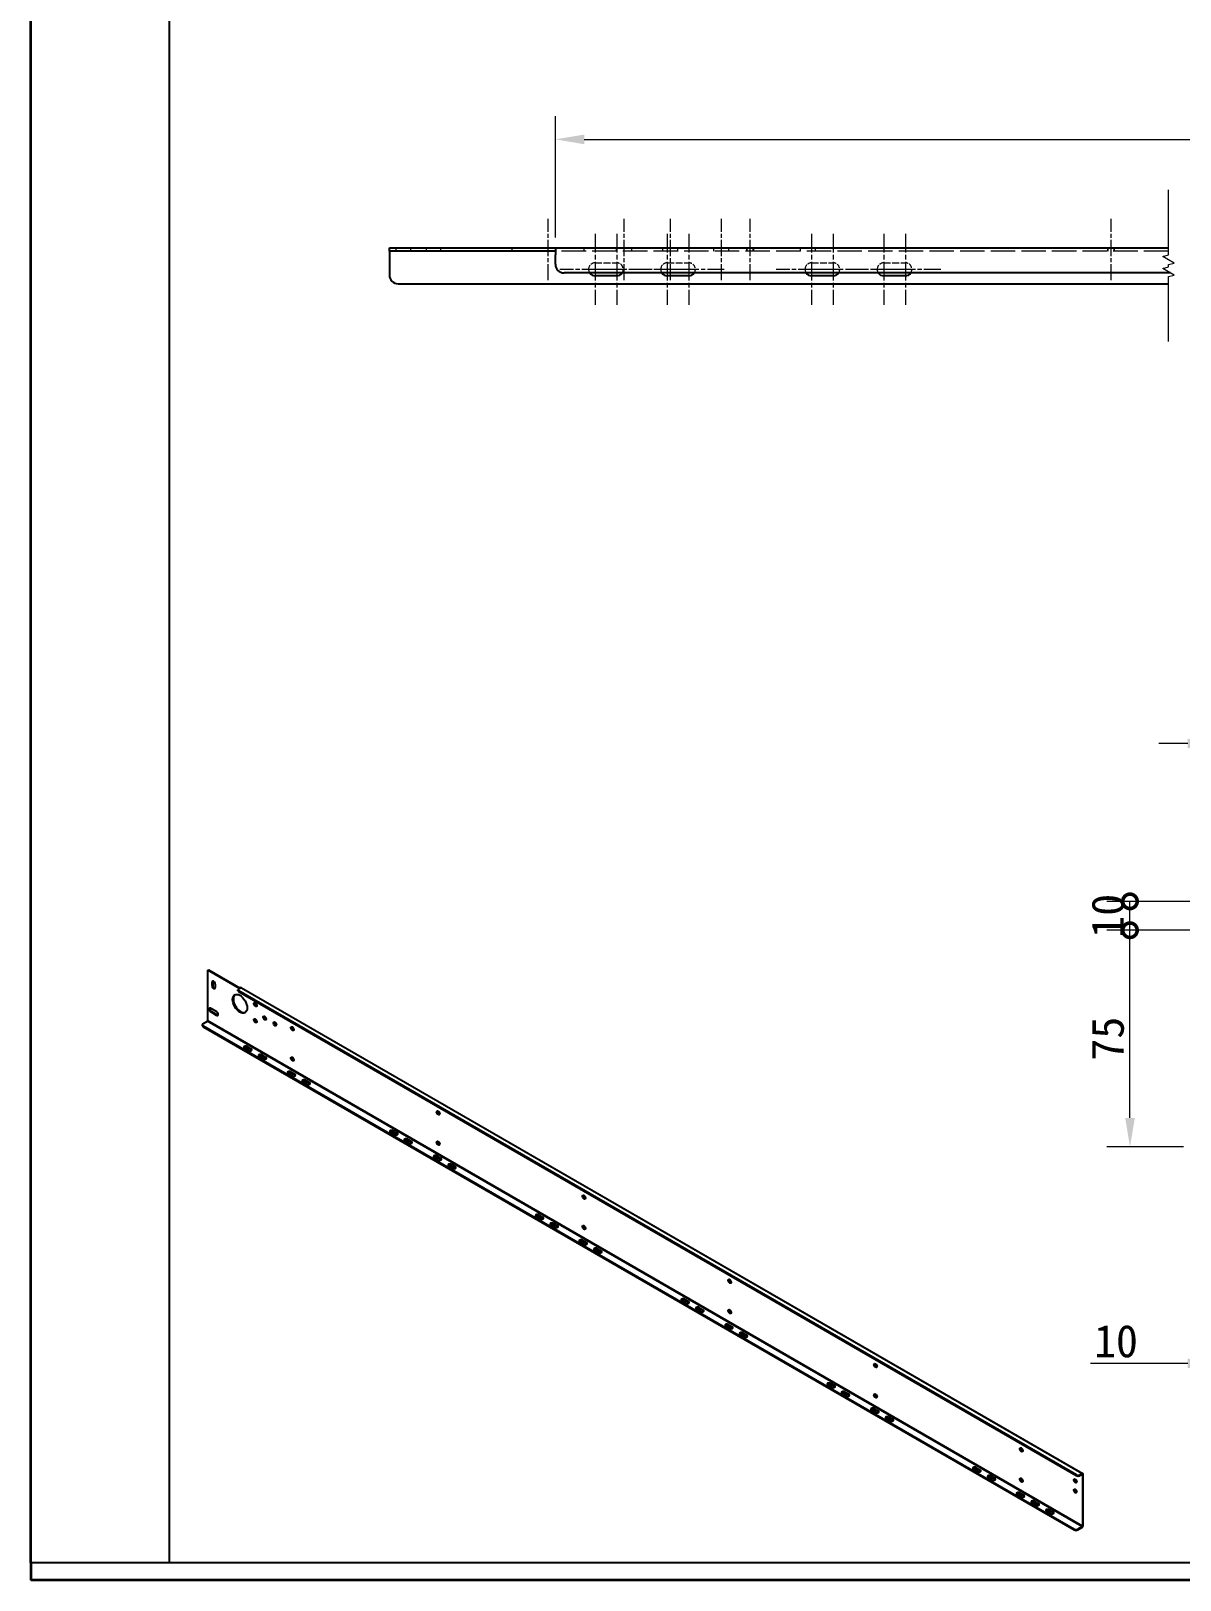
# Model space of a CAD drawing. Header units: millimetres. Extents: x 48 to 3316, y 44 to 2332.
# Drawn here: x 48 to 844, y 44 to 1117 of the extents above; entities that cross this region are included whole.
import ezdxf

# ---------------------------------------------------------------- set-up
doc = ezdxf.new("R2010")
doc.units = ezdxf.units.MM
doc.header["$LTSCALE"] = 8
doc.linetypes.add('CHAIN', pattern=[0.3543, 0.2362, -0.0295, 0.0591, -0.0295])
doc.linetypes.add('DASHED', pattern=[0.2067, 0.1654, -0.0413])
for name, color, linetype, lineweight, true_color in [('中心标记 (ISO)', 1, 'CHAIN', 18, 0xff0000), ('中心线 (ISO)', 1, 'CHAIN', 18, 0xff0000), ('尺寸 (ISO)', 7, 'Continuous', 18, 0x008000), ('折线 (ISO)', 7, 'Continuous', 18, 0x008000), ('隐藏 (ISO)', 5, 'DASHED', 18, 0x0000ff)]:
    doc.layers.add(name, color=color, linetype=linetype, lineweight=lineweight, true_color=true_color)
for name, color, linetype, lineweight in [('可见 (ISO)', 7, 'Continuous', 25), ('可见窄的 (ISO)', 7, 'Continuous', 18), ('图框 (ISO)', 7, 'Continuous', 35)]:
    doc.layers.add(name, color=color, linetype=linetype, lineweight=lineweight)
doc.styles.add('文本样式74', font='SimSun.ttf')
doc.styles.add('最新国标', font='simfang.ttf')
doc.dimstyles.new('默认 (GB)', dxfattribs={"dimscale": 8, "dimtxt": 2.8, "dimasz": 2.5, "dimexe": 2, "dimexo": 1.5, "dimgap": 0.5, "dimtad": 1, "dimtoh": 1, "dimdsep": 46, "dimtxsty": '最新国标', "dimcen": 0.09, "dimdle": 10, "dimclrd": 256, "dimclre": 256, "dimclrt": 256, "dimaunit": 1, "dimadec": 3, "dimazin": 2, "dimtfac": 0.535714, "dimtdec": 3, "dimtmove": 0, "dimatfit": 3, "dimfxl": 0, "dimtolj": 1, "dimlwd": -1, "dimlwe": -1, "dimarcsym": 0})

# ---------------------------------------------------------------- blocks, each defined once
blk = doc.blocks.new('图框 最新国标')
at = {"layer": '图框 (ISO)'}
for p, q in [((6, 7), (6, 291.5)), ((6, 7), (6, 5.5)), ((6, 7), (6, 5.5)), ((414.5, 5.5), (6, 5.5))]:
    blk.add_line(p, q, dxfattribs=at)
at = {"layer": '图框 (ISO)', "color": 7, "linetype": 'Continuous', "lineweight": 25}
for p, q in [((18, 7), (18, 290)), ((413, 7), (6, 7)), ((413, 7), (18, 7))]:
    blk.add_line(p, q, dxfattribs=at)
at = {"layer": '图框 (ISO)', "style": '文本样式74'}
blk.add_attdef('零件代号_001', (42.82, 287.25), '', height=2.5, rotation=180, dxfattribs=at)
blk = doc.blocks.new('*D21')
at = {"layer": 'Defpoints', "color": 0, "transparency": 16777216}
for p in [(3199, 1041.7), (411.4, 961.7), (3199, 961.7)]:
    blk.add_point(p, dxfattribs=at)
at = {"layer": '尺寸 (ISO)', "color": 116, "true_color": 0x00803f, "transparency": 16777216}
for p, q in [((411.4, 973.7), (411.4, 1057.7)), ((3199, 973.7), (3199, 1057.7)), ((431.4, 1041.7), (3179, 1041.7))]:
    blk.add_line(p, q, dxfattribs=at)
for points in [[(431.4, 1045), (431.4, 1038.3), (411.4, 1041.7)], [(3179, 1045), (3179, 1038.3), (3199, 1041.7)]]:
    blk.add_solid(points, dxfattribs=at)
at = {"layer": '尺寸 (ISO)', "transparency": 16777216, "insert": (1805.2, 1057), "char_height": 22.4, "attachment_point": 5, "style": '最新国标'}
blk.add_mtext('\\A1;2885', dxfattribs=at)
blk = doc.blocks.new('*D23')
at = {"layer": 'Defpoints', "color": 0, "transparency": 16777216}
for p in [(909.5, 623.3), (869.5, 582), (909.5, 545)]:
    blk.add_point(p, dxfattribs=at)
at = {"layer": '尺寸 (ISO)', "color": 116, "true_color": 0x00803f, "transparency": 16777216}
for p, q in [((869.5, 594), (869.5, 639.3)), ((909.5, 557), (909.5, 639.3)), ((849.5, 623.3), (829.5, 623.3)), ((869.5, 623.3), (909.5, 623.3)), ((929.5, 623.3), (949.5, 623.3))]:
    blk.add_line(p, q, dxfattribs=at)
for points in [[(849.5, 626.6), (849.5, 620), (869.5, 623.3)], [(929.5, 626.6), (929.5, 620), (909.5, 623.3)]]:
    blk.add_solid(points, dxfattribs=at)
at = {"layer": '尺寸 (ISO)', "transparency": 16777216, "insert": (889.5, 638.6), "char_height": 22.4, "attachment_point": 5, "style": '最新国标'}
blk.add_mtext('\\A1;20', dxfattribs=at)
blk = doc.blocks.new('_DotSmall')
at = {"color": 0, "linetype": 'ByBlock', "const_width": 0.5}
blk.add_lwpolyline([(-0.0625, 0, 1), (0.0625, 0, 1)], format="xyb", close=True, dxfattribs=at)
blk = doc.blocks.new('*D24')
at = {"layer": 'Defpoints', "color": 0, "transparency": 16777216}
for p in [(889.5, 313), (869.5, 274), (889.5, 194)]:
    blk.add_point(p, dxfattribs=at)
at = {"layer": '尺寸 (ISO)', "color": 116, "true_color": 0x00803f, "transparency": 16777216}
for p, q in [((889.5, 301), (889.5, 178)), ((869.5, 262), (869.5, 178)), ((849.5, 194), (782.1, 194)), ((889.5, 194), (869.5, 194)), ((889.5, 194), (929.5, 194))]:
    blk.add_line(p, q, dxfattribs=at)
blk.add_solid([(849.5, 197.3), (849.5, 190.7), (869.5, 194)], dxfattribs=at)
at = {"layer": '尺寸 (ISO)', "color": 116, "true_color": 0x00803f, "transparency": 16777216, "xscale": 20, "yscale": 20, "zscale": 20, "rotation": 180}
blk.add_blockref('_DotSmall', (889.5, 194), dxfattribs=at)
at = {"layer": '尺寸 (ISO)', "transparency": 16777216, "insert": (799.8, 209.3), "char_height": 22.4, "attachment_point": 5, "style": '最新国标'}
blk.add_mtext('\\A1;10', dxfattribs=at)
blk = doc.blocks.new('*D26')
at = {"layer": 'Defpoints', "color": 0, "transparency": 16777216}
for p in [(809.5, 494), (878.5, 494), (858.5, 344)]:
    blk.add_point(p, dxfattribs=at)
at = {"layer": '尺寸 (ISO)', "color": 116, "true_color": 0x00803f, "transparency": 16777216}
for p, q in [((866.5, 494), (793.5, 494)), ((809.5, 364), (809.5, 494)), ((846.5, 344), (793.5, 344))]:
    blk.add_line(p, q, dxfattribs=at)
blk.add_solid([(806.2, 364), (812.9, 364), (809.5, 344)], dxfattribs=at)
at = {"layer": '尺寸 (ISO)', "color": 116, "true_color": 0x00803f, "transparency": 16777216, "xscale": 20, "yscale": 20, "zscale": 20, "rotation": 90}
blk.add_blockref('_DotSmall', (809.5, 494), dxfattribs=at)
at = {"layer": '尺寸 (ISO)', "transparency": 16777216, "insert": (794.2, 418.9), "char_height": 22.4, "attachment_point": 5, "rotation": 90, "style": '最新国标'}
blk.add_mtext('\\A1;75', dxfattribs=at)
blk = doc.blocks.new('*D27')
at = {"layer": 'Defpoints', "color": 0, "transparency": 16777216}
for p in [(809.5, 514), (878.5, 514), (878.5, 494)]:
    blk.add_point(p, dxfattribs=at)
at = {"layer": '尺寸 (ISO)', "color": 116, "true_color": 0x00803f, "transparency": 16777216}
for p, q in [((866.5, 514), (793.5, 514)), ((809.5, 494), (809.5, 514)), ((866.5, 494), (793.5, 494))]:
    blk.add_line(p, q, dxfattribs=at)
at = {"layer": '尺寸 (ISO)', "color": 116, "true_color": 0x00803f, "transparency": 16777216, "xscale": 20, "yscale": 20, "zscale": 20}
for p, rotation in [((809.5, 514), 90), ((809.5, 494), 270)]:
    blk.add_blockref('_DotSmall', p, dxfattribs=dict(at, rotation=rotation))
at = {"layer": '尺寸 (ISO)', "transparency": 16777216, "insert": (794.2, 504), "char_height": 22.4, "attachment_point": 5, "rotation": 90, "style": '最新国标'}
blk.add_mtext('\\A1;10', dxfattribs=at)

msp = doc.modelspace()

# ---------------------------------------------------------------- linework, layer by layer
at = {"layer": '中心标记 (ISO)', "ltscale": 6.806046}
for p, q in [((438.8704, 976.1724), (438.8704, 927.1724)), ((453.8704, 976.1724), (453.8704, 927.1724)), ((488.8704, 976.1724), (488.8704, 927.1724)), ((503.8704, 976.1724), (503.8704, 927.1724)), ((588.8704, 976.1724), (588.8704, 927.1724)), ((603.8704, 976.1724), (603.8704, 927.1724)), ((638.8704, 976.1724), (638.8704, 927.1724)), ((653.8704, 976.1724), (653.8704, 927.1724))]:
    msp.add_line(p, q, dxfattribs=at)
at = {"layer": '中心标记 (ISO)', "ltscale": 6.180991}
for p, q in [((458.8704, 951.6724), (414.3704, 951.6724)), ((478.3704, 951.6724), (433.8704, 951.6724)), ((508.8704, 951.6724), (464.3704, 951.6724)), ((528.3704, 951.6724), (483.8704, 951.6724)), ((608.8704, 951.6724), (564.3704, 951.6724)), ((628.3704, 951.6724), (583.8704, 951.6724)), ((658.8704, 951.6724), (614.3704, 951.6724)), ((678.3704, 951.6724), (633.8704, 951.6724))]:
    msp.add_line(p, q, dxfattribs=at)
at = {"layer": '中心线 (ISO)', "ltscale": 5.903189}
for p, q in [((406.3704, 944.1724), (406.3704, 986.6724)), ((459.0704, 944.1724), (459.0704, 986.6724)), ((491.0704, 944.1724), (491.0704, 986.6724)), ((526.3704, 944.1724), (526.3704, 986.6724)), ((546.3704, 944.1724), (546.3704, 986.6724)), ((796.3704, 944.1724), (796.3704, 986.6724))]:
    msp.add_line(p, q, dxfattribs=at)
at = {"layer": '可见 (ISO)'}
for p, q in [((296.3704, 966.6724), (411.3704, 966.6724)), ((296.3704, 964.1724), (296.3704, 966.6724)), ((411.3704, 966.6724), (836.1913, 966.6724)), ((411.3704, 966.6724), (411.3704, 961.6724)), ((411.3704, 964.1724), (296.3704, 964.1724)), ((296.3704, 964.1724), (296.3704, 961.6724)), ((296.3704, 961.6724), (296.3704, 947.6724)), ((411.3704, 955.1724), (411.3704, 961.6724)), ((837.6347, 949.1724), (417.3704, 949.1724)), ((453.8704, 947.1724), (438.8704, 947.1724)), ((503.8704, 947.1724), (488.8704, 947.1724)), ((603.8704, 947.1724), (588.8704, 947.1724)), ((653.8704, 947.1724), (638.8704, 947.1724)), ((302.3704, 941.6724), (836.1913, 941.6724)), ((170.5411, 466.3653), (171.0461, 466.6569)), ((192.5119, 453.6805), (170.5411, 466.3653)), ((170.5411, 431.6642), (170.5411, 466.3653)), ((171.0461, 466.6569), (193.017, 453.9721)), ((173.4705, 455.6342), (173.4705, 457.9671)), ((173.9756, 458.2587), (173.9756, 455.9258)), ((175.6928, 456.684), (175.6928, 454.3511)), ((191.4542, 452.0766), (191.4542, 452.6598)), ((191.9563, 453.3597), (193.2695, 454.1179)), ((772.39, 116.8465), (191.9563, 451.96)), ((772.39, 116.2632), (191.9563, 451.3768)), ((193.9838, 454.1886), (776.8418, 117.6754)), ((172.5614, 439.9458), (176.602, 437.613)), ((170.036, 430.7894), (167.2076, 429.1564)), ((176.602, 435.0468), (172.5614, 437.3797)), ((173.0664, 437.6713), (177.1071, 435.3384)), ((166.7055, 428.4565), (166.7055, 427.8733)), ((167.2076, 427.7567), (770.8747, 79.2293)), ((167.2076, 427.1735), (770.8747, 78.6461)), ((198.9264, 410.7269), (195.8959, 412.4765)), ((197.7142, 413.5263), (200.7446, 411.7767)), ((200.7446, 411.1935), (197.7142, 412.9431)), ((207.8157, 407.6942), (210.8462, 405.9446)), ((209.0279, 404.8948), (205.9974, 406.6444)), ((210.8462, 405.3614), (207.8157, 407.111)), ((229.2309, 393.2305), (226.2005, 394.9802)), ((228.0187, 396.03), (231.0492, 394.2803)), ((231.0492, 393.6971), (228.0187, 395.4467)), ((239.3325, 387.3984), (236.302, 389.1481)), ((238.1203, 390.1978), (241.1507, 388.4482)), ((241.1507, 387.865), (238.1203, 389.6146)), ((299.9416, 352.4057), (296.9111, 354.1554)), ((298.7294, 355.2051), (301.7599, 353.4555)), ((301.7599, 352.8723), (298.7294, 354.6219)), ((310.0431, 346.5736), (307.0127, 348.3232)), ((308.8309, 349.373), (311.8614, 347.6234)), ((311.8614, 347.0402), (308.8309, 348.7898)), ((330.2462, 334.9094), (327.2157, 336.659)), ((329.034, 337.7088), (332.0645, 335.9591)), ((332.0645, 335.3759), (329.034, 337.1256)), ((340.3477, 329.0772), (337.3173, 330.8269)), ((339.1355, 331.8767), (342.166, 330.127)), ((342.166, 329.5438), (339.1355, 331.2934)), ((400.9569, 294.0845), (397.9264, 295.8342)), ((399.7447, 296.8839), (402.7751, 295.1343)), ((402.7751, 294.5511), (399.7447, 296.3007)), ((411.0584, 288.2524), (408.0279, 290.002)), ((409.8462, 291.0518), (412.8767, 289.3022)), ((412.8767, 288.719), (409.8462, 290.4686)), ((430.0493, 279.3876), (433.0797, 277.638)), ((431.2614, 276.5882), (428.231, 278.3378)), ((433.0797, 277.0547), (430.0493, 278.8044)), ((441.363, 270.7561), (438.3325, 272.5057)), ((440.1508, 273.5555), (443.1812, 271.8058)), ((443.1812, 271.2226), (440.1508, 272.9723)), ((501.9721, 235.7633), (498.9417, 237.513)), ((500.7599, 238.5628), (503.7904, 236.8131)), ((503.7904, 236.2299), (500.7599, 237.9796)), ((512.0736, 229.9312), (509.0432, 231.6809)), ((510.8615, 232.7306), (513.8919, 230.981)), ((513.8919, 230.3978), (510.8615, 232.1474)), ((532.2767, 218.267), (529.2462, 220.0166)), ((531.0645, 221.0664), (534.095, 219.3168)), ((534.095, 218.7336), (531.0645, 220.4832)), ((541.166, 215.2343), (544.1965, 213.4847)), ((544.1965, 212.9014), (541.166, 214.6511)), ((542.3782, 212.4349), (539.3478, 214.1845)), ((602.9874, 177.4422), (599.9569, 179.1918)), ((601.7752, 180.2416), (604.8056, 178.4919)), ((604.8056, 177.9087), (601.7752, 179.6584)), ((613.0889, 171.61), (610.0584, 173.3597)), ((611.8767, 174.4095), (614.9072, 172.6598)), ((614.9072, 172.0766), (611.8767, 173.8262)), ((633.2919, 159.9458), (630.2615, 161.6954)), ((632.0798, 162.7452), (635.1102, 160.9956)), ((635.1102, 160.4124), (632.0798, 162.162)), ((643.3935, 154.1137), (640.363, 155.8633)), ((642.1813, 156.9131), (645.2117, 155.1635)), ((645.2117, 154.5803), (642.1813, 156.3299)), ((704.0026, 119.121), (700.9722, 120.8706)), ((702.7904, 121.9204), (705.8209, 120.1708)), ((705.8209, 119.5875), (702.7904, 121.3372)), ((714.1041, 113.2889), (711.0737, 115.0385)), ((712.892, 116.0883), (715.9224, 114.3386)), ((715.9224, 113.7554), (712.892, 115.5051)), ((776.1275, 117.6046), (774.8143, 116.8465)), ((776.1275, 117.0214), (774.8143, 116.2632)), ((776.6326, 116.7298), (776.6326, 81.7371)), ((777.1377, 82.0287), (777.1377, 117.0214)), ((734.3072, 101.6246), (731.2767, 103.3743)), ((733.095, 104.424), (736.1255, 102.6744)), ((736.1255, 102.0912), (733.095, 103.8408)), ((744.4087, 95.7925), (741.3783, 97.5421)), ((743.1965, 98.5919), (746.227, 96.8423)), ((746.227, 96.2591), (743.1965, 98.0087)), ((754.5103, 89.9604), (751.4798, 91.71)), ((753.2981, 92.7598), (756.3285, 91.0102)), ((756.3285, 90.427), (753.2981, 92.1766)), ((776.1275, 80.8623), (773.2991, 79.2293)), ((773.2991, 78.6461), (776.1275, 80.2791))]:
    msp.add_line(p, q, dxfattribs=at)
for centre, radius, start, end in [((417.3704, 955.1724), 6, 180, 270), ((302.3704, 947.6724), 6, 180, 270), ((438.8704, 951.6724), 4.5, 213.7489886, 270), ((453.8704, 951.6724), 4.5, 270, 326.2510114), ((488.8704, 951.6724), 4.5, 213.7489886, 270), ((503.8704, 951.6724), 4.5, 270, 326.2510114), ((588.8704, 951.6724), 4.5, 213.7489886, 270), ((603.8704, 951.6724), 4.5, 270, 326.2510114), ((638.8704, 951.6724), 4.5, 213.7489886, 270), ((653.8704, 951.6724), 4.5, 270, 326.2510114)]:
    msp.add_arc(centre, radius, start, end, dxfattribs=at)
for centre, major_axis, start_param, end_param in [((174.5817, 457.3255), (-0.7857, 1.3609), 3.926990817, 7.068583471), ((174.5817, 454.9927), (0.7857, -1.3609), 3.926990817, 7.068583471), ((175.0868, 457.6171), (-0.7857, 1.3609), 0.327220413, 0.785398163), ((175.0868, 455.2843), (0.7857, -1.3609), 3.926990817, 5.955964894), ((193.1685, 452.6598), (-1.7143, 0), 5.497787144, 7.068583471), ((193.1685, 452.0766), (-1.7143, 0), 0, 0.785398163), ((193.2695, 452.9514), (0.7143, 1.2372), 0, 0.785398163), ((172.5614, 438.6627), (-0.7857, 1.3609), 5.497787144, 8.639379797), ((173.0664, 438.9544), (-0.7857, 1.3609), 0.327220413, 2.35619449), ((193.2695, 443.3868), (-3.5714, 6.1859), 0.070769737, 3.070822917), ((203.9165, 442.8152), (-0.75, 1.299), 0.343428664, 2.798163989), ((168.4197, 428.4565), (-1.7143, 0), 5.497787144, 7.068583471), ((170.036, 431.3726), (-0.3571, -0.6186), 0.785398163, 2.35619449), ((176.602, 436.3299), (0.7857, -1.3609), 5.497787144, 8.639379797), ((177.1071, 436.6215), (0.7857, -1.3609), 5.497787144, 5.955964894), ((203.9165, 431.6642), (-0.75, 1.299), 0.343428664, 2.798163989), ((210.3815, 433.5072), (-0.75, 1.299), 0.343428664, 2.798163989), ((217.5132, 429.3897), (-0.75, 1.299), 0.343428664, 2.798163989), ((168.4197, 427.8733), (-1.7143, 0), 0, 0.785398163), ((229.635, 426.1237), (-0.75, 1.299), 0.343428664, 2.798163989), ((196.805, 413.0014), (-1.2857, 0), 3.926990817, 7.068583471), ((196.805, 412.4182), (-1.2857, 0), 3.926990817, 5.879470621), ((199.8355, 411.2518), (1.2857, 0), 3.926990817, 7.068583471), ((199.8355, 410.6686), (-1.2857, 0), 3.54530734, 3.926990817), ((206.9066, 407.1693), (-1.2857, 0), 3.926990817, 7.068583471), ((206.9066, 406.5861), (-1.2857, 0), 3.926990817, 5.879470621), ((209.937, 405.4197), (1.2857, 0), 3.926990817, 7.068583471), ((209.937, 404.8365), (-1.2857, 0), 3.54530734, 3.926990817), ((229.635, 405.1281), (-0.75, 1.299), 0.343428664, 2.798163989), ((227.1096, 395.5051), (-1.2857, 0), 3.926990817, 7.068583471), ((227.1096, 394.9219), (-1.2857, 0), 3.926990817, 5.879470621), ((230.1401, 393.7554), (1.2857, 0), 3.926990817, 7.068583471), ((230.1401, 393.1722), (-1.2857, 0), 3.54530734, 3.926990817), ((237.2111, 389.673), (-1.2857, 0), 3.926990817, 7.068583471), ((237.2111, 389.0897), (-1.2857, 0), 3.926990817, 5.879470621), ((240.2416, 387.9233), (1.2857, 0), 3.926990817, 7.068583471), ((240.2416, 387.3401), (-1.2857, 0), 3.54530734, 3.926990817), ((330.6502, 367.8025), (-0.75, 1.299), 0.343428664, 2.798163989), ((297.8203, 354.6802), (-1.2857, 0), 3.926990817, 7.068583471), ((297.8203, 354.097), (-1.2857, 0), 3.926990817, 5.879470621), ((300.8507, 352.9306), (1.2857, 0), 3.926990817, 7.068583471), ((300.8507, 352.3474), (-1.2857, 0), 3.54530734, 3.926990817), ((307.9218, 348.8481), (-1.2857, 0), 3.926990817, 7.068583471), ((307.9218, 348.2649), (-1.2857, 0), 3.926990817, 5.879470621), ((310.9523, 347.0985), (1.2857, 0), 3.926990817, 7.068583471), ((310.9523, 346.5153), (-1.2857, 0), 3.54530734, 3.926990817), ((330.6502, 346.8069), (-0.75, 1.299), 0.343428664, 2.798163989), ((328.1249, 337.1839), (-1.2857, 0), 3.926990817, 7.068583471), ((328.1249, 336.6007), (-1.2857, 0), 3.926990817, 5.879470621), ((331.1553, 335.4343), (1.2857, 0), 3.926990817, 7.068583471), ((331.1553, 334.851), (-1.2857, 0), 3.54530734, 3.926990817), ((338.2264, 331.3518), (-1.2857, 0), 3.926990817, 7.068583471), ((338.2264, 330.7686), (-1.2857, 0), 3.926990817, 5.879470621), ((341.2568, 329.6021), (1.2857, 0), 3.926990817, 7.068583471), ((341.2568, 329.0189), (-1.2857, 0), 3.54530734, 3.926990817), ((431.6655, 309.4813), (-0.75, 1.299), 0.343428664, 2.798163989), ((398.8355, 296.3591), (-1.2857, 0), 3.926990817, 7.068583471), ((398.8355, 295.7758), (-1.2857, 0), 3.926990817, 5.879470621), ((401.866, 294.6094), (1.2857, 0), 3.926990817, 7.068583471), ((401.866, 294.0262), (-1.2857, 0), 3.54530734, 3.926990817), ((408.9371, 290.5269), (-1.2857, 0), 3.926990817, 7.068583471), ((408.9371, 289.9437), (-1.2857, 0), 3.926990817, 5.879470621), ((411.9675, 288.7773), (1.2857, 0), 3.926990817, 7.068583471), ((411.9675, 288.1941), (-1.2857, 0), 3.54530734, 3.926990817), ((429.1401, 278.8627), (-1.2857, 0), 3.926990817, 7.068583471), ((429.1401, 278.2795), (-1.2857, 0), 3.926990817, 5.879470621), ((431.6655, 288.4857), (-0.75, 1.299), 0.343428664, 2.798163989), ((432.1706, 277.1131), (1.2857, 0), 3.926990817, 7.068583471), ((432.1706, 276.5299), (-1.2857, 0), 3.54530734, 3.926990817), ((439.2416, 273.0306), (-1.2857, 0), 3.926990817, 7.068583471), ((439.2416, 272.4474), (-1.2857, 0), 3.926990817, 5.879470621), ((442.2721, 271.2809), (1.2857, 0), 3.926990817, 7.068583471), ((442.2721, 270.6977), (-1.2857, 0), 3.54530734, 3.926990817), ((532.6808, 251.1601), (-0.75, 1.299), 0.343428664, 2.798163989), ((499.8508, 238.0379), (-1.2857, 0), 3.926990817, 7.068583471), ((499.8508, 237.4547), (-1.2857, 0), 3.926990817, 5.879470621), ((502.8813, 236.2882), (1.2857, 0), 3.926990817, 7.068583471), ((502.8813, 235.705), (-1.2857, 0), 3.54530734, 3.926990817), ((509.9523, 232.2058), (-1.2857, 0), 3.926990817, 7.068583471), ((509.9523, 231.6225), (-1.2857, 0), 3.926990817, 5.879470621), ((512.9828, 230.4561), (1.2857, 0), 3.926990817, 7.068583471), ((512.9828, 229.8729), (-1.2857, 0), 3.54530734, 3.926990817), ((532.6808, 230.1645), (-0.75, 1.299), 0.343428664, 2.798163989), ((530.1554, 220.5415), (-1.2857, 0), 3.926990817, 7.068583471), ((530.1554, 219.9583), (-1.2857, 0), 3.926990817, 5.879470621), ((533.1858, 218.7919), (1.2857, 0), 3.926990817, 7.068583471), ((533.1858, 218.2087), (-1.2857, 0), 3.54530734, 3.926990817), ((540.2569, 214.7094), (-1.2857, 0), 3.926990817, 7.068583471), ((540.2569, 214.1262), (-1.2857, 0), 3.926990817, 5.879470621), ((543.2874, 212.9598), (1.2857, 0), 3.926990817, 7.068583471), ((543.2874, 212.3766), (-1.2857, 0), 3.54530734, 3.926990817), ((633.696, 192.839), (-0.75, 1.299), 0.343428664, 2.798163989), ((600.866, 179.7167), (-1.2857, 0), 3.926990817, 7.068583471), ((600.866, 179.1335), (-1.2857, 0), 3.926990817, 5.879470621), ((603.8965, 177.9671), (1.2857, 0), 3.926990817, 7.068583471), ((603.8965, 177.3838), (-1.2857, 0), 3.54530734, 3.926990817), ((610.9676, 173.8846), (-1.2857, 0), 3.926990817, 7.068583471), ((610.9676, 173.3014), (-1.2857, 0), 3.926990817, 5.879470621), ((613.998, 172.1349), (1.2857, 0), 3.926990817, 7.068583471), ((613.998, 171.5517), (-1.2857, 0), 3.54530734, 3.926990817), ((633.696, 171.8433), (-0.75, 1.299), 0.343428664, 2.798163989), ((631.1706, 162.2203), (-1.2857, 0), 3.926990817, 7.068583471), ((631.1706, 161.6371), (-1.2857, 0), 3.926990817, 5.879470621), ((634.2011, 160.4707), (1.2857, 0), 3.926990817, 7.068583471), ((634.2011, 159.8875), (-1.2857, 0), 3.54530734, 3.926990817), ((641.2722, 156.3882), (-1.2857, 0), 3.926990817, 7.068583471), ((641.2722, 155.805), (-1.2857, 0), 3.926990817, 5.879470621), ((644.3026, 154.6386), (1.2857, 0), 3.926990817, 7.068583471), ((644.3026, 154.0554), (-1.2857, 0), 3.54530734, 3.926990817), ((734.7113, 134.5178), (-0.75, 1.299), 0.343428664, 2.798163989), ((701.8813, 121.3955), (-1.2857, 0), 3.926990817, 7.068583471), ((701.8813, 120.8123), (-1.2857, 0), 3.926990817, 5.879470621), ((704.9118, 119.6459), (1.2857, 0), 3.926990817, 7.068583471), ((704.9118, 119.0627), (-1.2857, 0), 3.54530734, 3.926990817), ((711.9828, 115.5634), (-1.2857, 0), 3.926990817, 7.068583471), ((711.9828, 114.9802), (-1.2857, 0), 3.926990817, 5.879470621), ((715.0133, 113.8137), (1.2857, 0), 3.926990817, 7.068583471), ((715.0133, 113.2305), (-1.2857, 0), 3.54530734, 3.926990817), ((734.7113, 113.5221), (-0.75, 1.299), 0.343428664, 2.798163989), ((772.0869, 112.9389), (-0.75, 1.299), 0.343428664, 2.798163989), ((773.6021, 117.5463), (-1.7143, 0), 0.785398163, 2.35619449), ((773.6021, 116.9631), (1.7143, 0), 3.926990817, 5.497787144), ((776.1275, 116.4382), (0.7143, 1.2372), 5.497787144, 7.068583471), ((776.1275, 116.4382), (0.3571, 0.6186), 5.497787144, 7.068583471), ((732.1859, 103.8991), (-1.2857, 0), 3.926990817, 7.068583471), ((732.1859, 103.3159), (-1.2857, 0), 3.926990817, 5.879470621), ((735.2163, 102.1495), (1.2857, 0), 3.926990817, 7.068583471), ((735.2163, 101.5663), (-1.2857, 0), 3.54530734, 3.926990817), ((742.2874, 98.067), (-1.2857, 0), 3.926990817, 7.068583471), ((742.2874, 97.4838), (-1.2857, 0), 3.926990817, 5.879470621), ((745.3179, 96.3174), (1.2857, 0), 3.926990817, 7.068583471), ((772.0869, 105.9404), (-0.75, 1.299), 0.343428664, 2.798163989), ((745.3179, 95.7342), (-1.2857, 0), 3.54530734, 3.926990817), ((752.3889, 92.2349), (-1.2857, 0), 3.926990817, 7.068583471), ((752.3889, 91.6517), (-1.2857, 0), 3.926990817, 5.879470621), ((755.4194, 90.4853), (1.2857, 0), 3.926990817, 7.068583471), ((755.4194, 89.9021), (-1.2857, 0), 3.54530734, 3.926990817), ((772.0869, 79.9291), (-1.7143, 0), 0.785398163, 2.35619449), ((772.0869, 79.3459), (1.7143, 0), 3.926990817, 5.497787144), ((776.1275, 81.4455), (0.7143, 1.2372), 3.926990817, 5.497787144), ((776.1275, 81.4455), (-0.3571, -0.6186), 0.785398163, 2.35619449)]:
    msp.add_ellipse(centre, major_axis=major_axis, ratio=0.577350269, start_param=start_param, end_param=end_param, dxfattribs=at)
for centre, major_axis in [((192.7644, 443.0952), (-3.5714, 6.1859)), ((203.4114, 442.5236), (-0.75, 1.299)), ((203.4114, 431.3726), (-0.75, 1.299)), ((209.8764, 433.2155), (-0.75, 1.299)), ((217.0081, 429.0981), (-0.75, 1.299)), ((229.1299, 425.8321), (-0.75, 1.299)), ((229.1299, 404.8365), (-0.75, 1.299)), ((330.1452, 367.5109), (-0.75, 1.299)), ((330.1452, 346.5153), (-0.75, 1.299)), ((431.1604, 309.1897), (-0.75, 1.299)), ((431.1604, 288.1941), (-0.75, 1.299)), ((532.1757, 250.8685), (-0.75, 1.299)), ((532.1757, 229.8729), (-0.75, 1.299)), ((633.1909, 192.5473), (-0.75, 1.299)), ((633.1909, 171.5517), (-0.75, 1.299)), ((734.2062, 134.2262), (-0.75, 1.299)), ((734.2062, 113.2305), (-0.75, 1.299)), ((771.5818, 112.6473), (-0.75, 1.299)), ((771.5818, 105.6488), (-0.75, 1.299))]:
    msp.add_ellipse(centre, major_axis=major_axis, ratio=0.577350269, dxfattribs=at)
at = {"layer": '可见窄的 (ISO)'}
for p, q in [((173.9756, 458.2587), (173.4705, 457.9671)), ((173.9756, 455.9258), (173.4705, 455.6342)), ((191.9563, 451.3768), (191.9563, 451.96)), ((776.1275, 117.6046), (193.2695, 454.1179)), ((776.1275, 80.8623), (170.036, 430.7894)), ((170.5411, 431.6642), (776.6326, 81.7371)), ((173.0664, 437.6713), (172.5614, 437.3797)), ((177.1071, 435.3384), (176.602, 435.0468)), ((167.2076, 427.1735), (167.2076, 427.7567)), ((197.7142, 412.9431), (197.7142, 413.5263)), ((200.7446, 411.1935), (200.7446, 411.7767)), ((207.8157, 407.111), (207.8157, 407.6942)), ((210.8462, 405.3614), (210.8462, 405.9446)), ((228.0187, 395.4467), (228.0187, 396.03)), ((231.0492, 393.6971), (231.0492, 394.2803)), ((238.1203, 389.6146), (238.1203, 390.1978)), ((241.1507, 387.865), (241.1507, 388.4482)), ((298.7294, 354.6219), (298.7294, 355.2051)), ((301.7599, 352.8723), (301.7599, 353.4555)), ((308.8309, 348.7898), (308.8309, 349.373)), ((311.8614, 347.0402), (311.8614, 347.6234)), ((329.034, 337.1256), (329.034, 337.7088)), ((332.0645, 335.3759), (332.0645, 335.9591)), ((339.1355, 331.2934), (339.1355, 331.8767)), ((342.166, 329.5438), (342.166, 330.127)), ((399.7447, 296.3007), (399.7447, 296.8839)), ((402.7751, 294.5511), (402.7751, 295.1343)), ((409.8462, 290.4686), (409.8462, 291.0518)), ((412.8767, 288.719), (412.8767, 289.3022)), ((430.0493, 278.8044), (430.0493, 279.3876)), ((433.0797, 277.0547), (433.0797, 277.638)), ((440.1508, 272.9723), (440.1508, 273.5555)), ((443.1812, 271.2226), (443.1812, 271.8058)), ((500.7599, 237.9796), (500.7599, 238.5628)), ((503.7904, 236.2299), (503.7904, 236.8131)), ((510.8615, 232.1474), (510.8615, 232.7306)), ((513.8919, 230.3978), (513.8919, 230.981)), ((531.0645, 220.4832), (531.0645, 221.0664)), ((534.095, 218.7336), (534.095, 219.3168)), ((541.166, 214.6511), (541.166, 215.2343)), ((544.1965, 212.9014), (544.1965, 213.4847)), ((601.7752, 179.6584), (601.7752, 180.2416)), ((604.8056, 177.9087), (604.8056, 178.4919)), ((611.8767, 173.8262), (611.8767, 174.4095)), ((614.9072, 172.0766), (614.9072, 172.6598)), ((632.0798, 162.162), (632.0798, 162.7452)), ((635.1102, 160.4124), (635.1102, 160.9956)), ((642.1813, 156.3299), (642.1813, 156.9131)), ((645.2117, 154.5803), (645.2117, 155.1635)), ((702.7904, 121.3372), (702.7904, 121.9204)), ((705.8209, 119.5875), (705.8209, 120.1708)), ((712.892, 115.5051), (712.892, 116.0883)), ((715.9224, 113.7554), (715.9224, 114.3386)), ((772.39, 116.8465), (772.39, 116.2632)), ((774.8143, 116.2632), (774.8143, 116.8465)), ((776.1275, 117.0214), (776.1275, 117.6046)), ((776.6326, 116.7298), (776.1275, 117.0214)), ((777.1377, 117.0214), (776.6326, 116.7298)), ((733.095, 103.8408), (733.095, 104.424)), ((736.1255, 102.0912), (736.1255, 102.6744)), ((743.1965, 98.0087), (743.1965, 98.5919)), ((746.227, 96.2591), (746.227, 96.8423)), ((753.2981, 92.1766), (753.2981, 92.7598)), ((756.3285, 90.427), (756.3285, 91.0102)), ((770.8747, 79.2293), (770.8747, 78.6461)), ((773.2991, 78.6461), (773.2991, 79.2293)), ((776.1275, 80.2791), (776.1275, 80.8623)), ((776.6326, 81.7371), (777.1377, 82.0287))]:
    msp.add_line(p, q, dxfattribs=at)
at = {"layer": '折线 (ISO)', "flags": 128}
msp.add_lwpolyline([(836.1913, 901.6724), (836.1913, 946.6245), (840.1913, 947.6963), (832.1913, 952.3151), (836.1913, 953.3869), (836.1913, 954.9579), (840.1913, 956.0296), (832.1913, 960.6485), (836.1913, 961.7202), (836.1913, 1006.6724)], dxfattribs=at)
at = {"layer": '隐藏 (ISO)', "ltscale": 0.595118}
for p, q in [((300.8704, 966.6724), (300.8704, 964.1724)), ((310.8704, 966.6724), (310.8704, 964.1724)), ((321.8704, 966.6724), (321.8704, 964.1724)), ((331.8704, 966.6724), (331.8704, 964.1724)), ((381.3704, 964.1724), (381.3704, 966.6724)), ((431.3704, 964.1724), (431.3704, 966.6724)), ((453.8204, 964.1724), (453.8204, 966.6724)), ((464.3204, 964.1724), (464.3204, 966.6724)), ((485.8204, 964.1724), (485.8204, 966.6724)), ((496.3204, 964.1724), (496.3204, 966.6724)), ((521.1204, 964.1724), (521.1204, 966.6724)), ((531.6204, 964.1724), (531.6204, 966.6724)), ((543.8704, 966.6724), (543.8704, 964.1724)), ((544.3034, 964.1724), (544.3034, 966.6724)), ((548.4374, 964.1724), (548.4374, 966.6724)), ((548.8704, 964.1724), (548.8704, 966.6724)), ((581.1204, 964.1724), (581.1204, 966.6724)), ((591.6204, 964.1724), (591.6204, 966.6724)), ((793.8704, 966.6724), (793.8704, 964.1724)), ((794.3034, 964.1724), (794.3034, 966.6724)), ((798.4374, 964.1724), (798.4374, 966.6724)), ((798.8704, 964.1724), (798.8704, 966.6724))]:
    msp.add_line(p, q, dxfattribs=at)
at = {"layer": '隐藏 (ISO)', "ltscale": 12.845336}
msp.add_line((836.1913, 964.1724), (411.3704, 964.1724), dxfattribs=at)
at = {"layer": '隐藏 (ISO)', "ltscale": 3.571206}
for p, q in [((438.8704, 956.1724), (453.8704, 956.1724)), ((488.8704, 956.1724), (503.8704, 956.1724)), ((588.8704, 956.1724), (603.8704, 956.1724)), ((638.8704, 956.1724), (653.8704, 956.1724))]:
    msp.add_line(p, q, dxfattribs=at)
at = {"layer": '隐藏 (ISO)', "ltscale": 2.313921}
for centre, start, end in [((438.8704, 951.6724), 90, 213.7489886), ((453.8704, 951.6724), 326.2510114, 90), ((488.8704, 951.6724), 90, 213.7489886), ((503.8704, 951.6724), 326.2510114, 90), ((588.8704, 951.6724), 90, 213.7489886), ((603.8704, 951.6724), 326.2510114, 90), ((638.8704, 951.6724), 90, 213.7489886), ((653.8704, 951.6724), 326.2510114, 90)]:
    msp.add_arc(centre, 4.5, start, end, dxfattribs=at)

# ---------------------------------------------------------------- block references
at = {"xscale": 8, "yscale": 8, "zscale": 8}
msp.add_blockref('图框 最新国标', (0, 0), dxfattribs=at)

# ---------------------------------------------------------------- dimensions: what is measured, and where the dimension line sits
at = {"layer": '尺寸 (ISO)', "color": 116, "true_color": 0x00803f}
dim = msp.add_linear_dim(base=(3198.997, 1041.6724), p1=(411.3704, 961.6724), p2=(3198.997, 961.6724), angle=180, text='2885', dimstyle='默认 (GB)', override={"dimgap": 0.5, "dimtoh": 0, "dimdec": 2, "dimlfac": 1.034931, "dimtol": 0, "dimlim": 0, "dimtp": 0, "dimtm": 0, "dimtdec": 3, "dimtofl": 0, "dimatfit": 1}, dxfattribs=at)
dim.commit()
dim.dimension.update_dxf_attribs({"geometry": '*D21', "text_midpoint": (1805.1837, 1041.6724), "dimtype": 160})
dim = msp.add_linear_dim(base=(909.5283, 623.314), p1=(869.5283, 581.999), p2=(909.5283, 544.999), dimstyle='默认 (GB)', override={"dimgap": 0.5, "dimtoh": 0, "dimdec": 2, "dimlfac": 0.5, "dimtol": 0, "dimlim": 0, "dimtp": 0, "dimtm": 0, "dimtdec": 3, "dimtofl": 1, "dimatfit": 1}, dxfattribs=at)
dim.commit()
dim.dimension.update_dxf_attribs({"geometry": '*D23', "text_midpoint": (889.5283, 623.314), "dimtype": 160})
for base, p1, p2, angle, override, picture, middle in [((809.5283, 513.999), (878.5283, 493.999), (878.5283, 513.999), 90, {"dimgap": 0.5, "dimtoh": 0, "dimdec": 2, "dimlfac": 0.5, "dimblk1": 'DotSmall', "dimblk2": 'DotSmall', "dimsah": 1, "dimdle": 0, "dimtol": 0, "dimlim": 0, "dimtp": 0, "dimtm": 0, "dimtdec": 3, "dimtofl": 1, "dimatfit": 1}, '*D27', (809.5283, 503.999)), ((809.5283, 493.999), (858.5283, 343.999), (878.5283, 493.999), 90, {"dimgap": 0.5, "dimtoh": 0, "dimdec": 2, "dimlfac": 0.5, "dimblk2": 'DotSmall', "dimsah": 1, "dimdle": 0, "dimtol": 0, "dimlim": 0, "dimtp": 0, "dimtm": 0, "dimtdec": 3, "dimtofl": 0, "dimatfit": 1}, '*D26', (809.5283, 418.919)), ((889.5283, 193.999), (869.5283, 273.999), (889.5283, 312.999), 180, {"dimgap": 0.5, "dimtoh": 0, "dimdec": 2, "dimlfac": 0.5, "dimblk2": 'DotSmall', "dimsah": 1, "dimdle": 0, "dimtol": 0, "dimlim": 0, "dimtp": 0, "dimtm": 0, "dimtdec": 3, "dimtofl": 1, "dimatfit": 1}, '*D24', (799.7706, 193.999))]:
    dim = msp.add_linear_dim(base=base, p1=p1, p2=p2, angle=angle, dimstyle='默认 (GB)', override=override, dxfattribs=at)
    dim.commit()
    dim.dimension.update_dxf_attribs({"geometry": picture, "text_midpoint": middle, "dimtype": 160})

doc.saveas('drawing.dxf')
